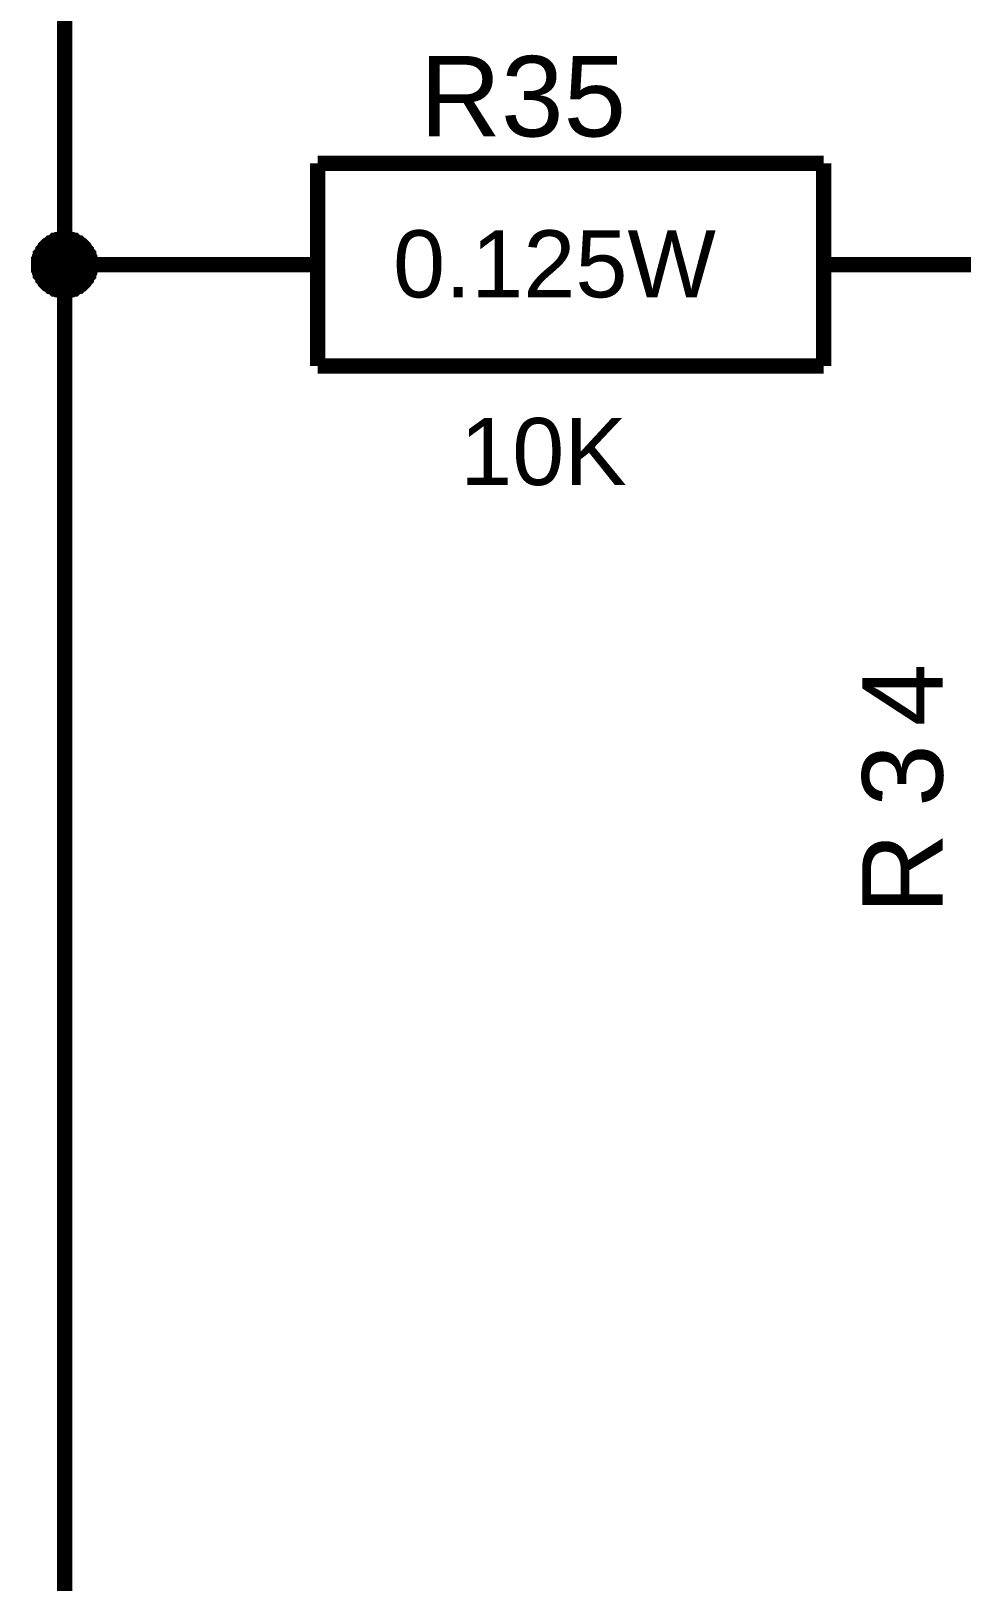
# Model space of a CAD drawing. Header units: millimetres. Extents: x -2024 to 917, y -725 to 13.
# Drawn here: x -1724.67 to -1706.28, y -402.68 to -372.05 of the extents above; entities that cross this region are included whole.
import ezdxf

# ---------------------------------------------------------------- set-up
doc = ezdxf.new("R2010")
doc.units = ezdxf.units.MM
doc.styles.get("Standard").update_dxf_attribs({"font": 'arial.ttf'})

msp = doc.modelspace()

# ---------------------------------------------------------------- linework, layer by layer
at = {"color": 7}
for points, const_width in [([(-1724.009, -361.669), (-1724.009, -376.671), (-1721.51, -376.671)], 0.3), ([(-1719.011, -374.667), (-1719.011, -378.675)], 0.3), ([(-1719.011, -374.667), (-1709.014, -374.667)], 0.3), ([(-1709.014, -374.667), (-1709.014, -378.675)], 0.3), ([(-1724.523, -376.671), (-1724.523, -376.638), (-1724.523, -376.621), (-1724.523, -376.588), (-1724.506, -376.572), (-1724.506, -376.539), (-1724.506, -376.522), (-1724.489, -376.489), (-1724.489, -376.472), (-1724.473, -376.456), (-1724.456, -376.423), (-1724.44, -376.406), (-1724.44, -376.39), (-1724.423, -376.373), (-1724.407, -376.34), (-1724.39, -376.323), (-1724.374, -376.307), (-1724.357, -376.29), (-1724.341, -376.274), (-1724.307, -376.257), (-1724.291, -376.24), (-1724.274, -376.24), (-1724.258, -376.224), (-1724.225, -376.207), (-1724.208, -376.191), (-1724.192, -376.191), (-1724.158, -376.174), (-1724.142, -376.174), (-1724.109, -376.174), (-1724.092, -376.158), (-1724.059, -376.158), (-1724.043, -376.158), (-1724.009, -376.158)], 0.3), ([(-1724.523, -376.671), (-1724.523, -376.638), (-1724.523, -376.621), (-1724.523, -376.588), (-1724.506, -376.572), (-1724.506, -376.539), (-1724.506, -376.522), (-1724.489, -376.489), (-1724.489, -376.472), (-1724.473, -376.456), (-1724.456, -376.423), (-1724.44, -376.406), (-1724.44, -376.39), (-1724.423, -376.373), (-1724.407, -376.34), (-1724.39, -376.323), (-1724.374, -376.307), (-1724.357, -376.29), (-1724.341, -376.274), (-1724.307, -376.257), (-1724.291, -376.24), (-1724.274, -376.24), (-1724.258, -376.224), (-1724.225, -376.207), (-1724.208, -376.191), (-1724.192, -376.191), (-1724.158, -376.174), (-1724.142, -376.174), (-1724.109, -376.174), (-1724.092, -376.158), (-1724.059, -376.158), (-1724.043, -376.158), (-1724.009, -376.158)], 0.3), ([(-1724.523, -376.671), (-1724.523, -376.638), (-1724.523, -376.621), (-1724.523, -376.588), (-1724.506, -376.572), (-1724.506, -376.539), (-1724.506, -376.522), (-1724.489, -376.489), (-1724.489, -376.472), (-1724.473, -376.456), (-1724.456, -376.423), (-1724.44, -376.406), (-1724.44, -376.39), (-1724.423, -376.373), (-1724.407, -376.34), (-1724.39, -376.323), (-1724.374, -376.307), (-1724.357, -376.29), (-1724.341, -376.274), (-1724.307, -376.257), (-1724.291, -376.24), (-1724.274, -376.24), (-1724.258, -376.224), (-1724.225, -376.207), (-1724.208, -376.191), (-1724.192, -376.191), (-1724.158, -376.174), (-1724.142, -376.174), (-1724.109, -376.174), (-1724.092, -376.158), (-1724.059, -376.158), (-1724.043, -376.158), (-1724.009, -376.158)], 0.3), ([(-1724.523, -376.671), (-1724.523, -376.638), (-1724.523, -376.621), (-1724.523, -376.588), (-1724.506, -376.572), (-1724.506, -376.539), (-1724.506, -376.522), (-1724.489, -376.489), (-1724.489, -376.472), (-1724.473, -376.456), (-1724.456, -376.423), (-1724.44, -376.406), (-1724.44, -376.39), (-1724.423, -376.373), (-1724.407, -376.34), (-1724.39, -376.323), (-1724.374, -376.307), (-1724.357, -376.29), (-1724.341, -376.274), (-1724.307, -376.257), (-1724.291, -376.24), (-1724.274, -376.24), (-1724.258, -376.224), (-1724.225, -376.207), (-1724.208, -376.191), (-1724.192, -376.191), (-1724.158, -376.174), (-1724.142, -376.174), (-1724.109, -376.174), (-1724.092, -376.158), (-1724.059, -376.158), (-1724.043, -376.158), (-1724.009, -376.158)], 0.3), ([(-1724.523, -376.671), (-1724.523, -376.638), (-1724.523, -376.621), (-1724.523, -376.588), (-1724.506, -376.572), (-1724.506, -376.539), (-1724.506, -376.522), (-1724.489, -376.489), (-1724.489, -376.472), (-1724.473, -376.456), (-1724.456, -376.423), (-1724.44, -376.406), (-1724.44, -376.39), (-1724.423, -376.373), (-1724.407, -376.34), (-1724.39, -376.323), (-1724.374, -376.307), (-1724.357, -376.29), (-1724.341, -376.274), (-1724.307, -376.257), (-1724.291, -376.24), (-1724.274, -376.24), (-1724.258, -376.224), (-1724.225, -376.207), (-1724.208, -376.191), (-1724.192, -376.191), (-1724.158, -376.174), (-1724.142, -376.174), (-1724.109, -376.174), (-1724.092, -376.158), (-1724.059, -376.158), (-1724.043, -376.158), (-1724.009, -376.158)], 0.0991), ([(-1724.523, -376.671), (-1724.523, -376.638), (-1724.523, -376.621), (-1724.523, -376.588), (-1724.506, -376.572), (-1724.506, -376.539), (-1724.506, -376.522), (-1724.489, -376.489), (-1724.489, -376.472), (-1724.473, -376.456), (-1724.456, -376.423), (-1724.44, -376.406), (-1724.44, -376.39), (-1724.423, -376.373), (-1724.407, -376.34), (-1724.39, -376.323), (-1724.374, -376.307), (-1724.357, -376.29), (-1724.341, -376.274), (-1724.307, -376.257), (-1724.291, -376.24), (-1724.274, -376.24), (-1724.258, -376.224), (-1724.225, -376.207), (-1724.208, -376.191), (-1724.192, -376.191), (-1724.158, -376.174), (-1724.142, -376.174), (-1724.109, -376.174), (-1724.092, -376.158), (-1724.059, -376.158), (-1724.043, -376.158), (-1724.009, -376.158)], 0.0991), ([(-1724.523, -376.671), (-1724.523, -376.638), (-1724.523, -376.621), (-1724.523, -376.588), (-1724.506, -376.572), (-1724.506, -376.539), (-1724.506, -376.522), (-1724.489, -376.489), (-1724.489, -376.472), (-1724.473, -376.456), (-1724.456, -376.423), (-1724.44, -376.406), (-1724.44, -376.39), (-1724.423, -376.373), (-1724.407, -376.34), (-1724.39, -376.323), (-1724.374, -376.307), (-1724.357, -376.29), (-1724.341, -376.274), (-1724.307, -376.257), (-1724.291, -376.24), (-1724.274, -376.24), (-1724.258, -376.224), (-1724.225, -376.207), (-1724.208, -376.191), (-1724.192, -376.191), (-1724.158, -376.174), (-1724.142, -376.174), (-1724.109, -376.174), (-1724.092, -376.158), (-1724.059, -376.158), (-1724.043, -376.158), (-1724.009, -376.158)], 0.0991), ([(-1724.523, -376.671), (-1724.523, -376.638), (-1724.523, -376.621), (-1724.523, -376.588), (-1724.506, -376.572), (-1724.506, -376.539), (-1724.506, -376.522), (-1724.489, -376.489), (-1724.489, -376.472), (-1724.473, -376.456), (-1724.456, -376.423), (-1724.44, -376.406), (-1724.44, -376.39), (-1724.423, -376.373), (-1724.407, -376.34), (-1724.39, -376.323), (-1724.374, -376.307), (-1724.357, -376.29), (-1724.341, -376.274), (-1724.307, -376.257), (-1724.291, -376.24), (-1724.274, -376.24), (-1724.258, -376.224), (-1724.225, -376.207), (-1724.208, -376.191), (-1724.192, -376.191), (-1724.158, -376.174), (-1724.142, -376.174), (-1724.109, -376.174), (-1724.092, -376.158), (-1724.059, -376.158), (-1724.043, -376.158), (-1724.009, -376.158)], 0.0991), ([(-1724.009, -376.158), (-1724.009, -376.158)], 0.3), ([(-1724.009, -376.158), (-1723.976, -376.158), (-1723.96, -376.158), (-1723.927, -376.158), (-1723.91, -376.174), (-1723.877, -376.174), (-1723.861, -376.174), (-1723.827, -376.191), (-1723.811, -376.191), (-1723.794, -376.207), (-1723.761, -376.224), (-1723.745, -376.24), (-1723.728, -376.24), (-1723.712, -376.257), (-1723.678, -376.274), (-1723.662, -376.29), (-1723.645, -376.307), (-1723.629, -376.323), (-1723.612, -376.34), (-1723.596, -376.373), (-1723.579, -376.39), (-1723.579, -376.406), (-1723.563, -376.423), (-1723.546, -376.456), (-1723.529, -376.472), (-1723.529, -376.489), (-1723.513, -376.522), (-1723.513, -376.539), (-1723.513, -376.572), (-1723.496, -376.588), (-1723.496, -376.621), (-1723.496, -376.638), (-1723.496, -376.671)], 0.3), ([(-1724.009, -376.158), (-1724.009, -376.158)], 0.3), ([(-1724.009, -376.158), (-1723.976, -376.158), (-1723.96, -376.158), (-1723.927, -376.158), (-1723.91, -376.174), (-1723.877, -376.174), (-1723.861, -376.174), (-1723.827, -376.191), (-1723.811, -376.191), (-1723.794, -376.207), (-1723.761, -376.224), (-1723.745, -376.24), (-1723.728, -376.24), (-1723.712, -376.257), (-1723.678, -376.274), (-1723.662, -376.29), (-1723.645, -376.307), (-1723.629, -376.323), (-1723.612, -376.34), (-1723.596, -376.373), (-1723.579, -376.39), (-1723.579, -376.406), (-1723.563, -376.423), (-1723.546, -376.456), (-1723.529, -376.472), (-1723.529, -376.489), (-1723.513, -376.522), (-1723.513, -376.539), (-1723.513, -376.572), (-1723.496, -376.588), (-1723.496, -376.621), (-1723.496, -376.638), (-1723.496, -376.671)], 0.3), ([(-1724.009, -376.158), (-1724.009, -376.158)], 0.3), ([(-1724.009, -376.158), (-1723.976, -376.158), (-1723.96, -376.158), (-1723.927, -376.158), (-1723.91, -376.174), (-1723.877, -376.174), (-1723.861, -376.174), (-1723.827, -376.191), (-1723.811, -376.191), (-1723.794, -376.207), (-1723.761, -376.224), (-1723.745, -376.24), (-1723.728, -376.24), (-1723.712, -376.257), (-1723.678, -376.274), (-1723.662, -376.29), (-1723.645, -376.307), (-1723.629, -376.323), (-1723.612, -376.34), (-1723.596, -376.373), (-1723.579, -376.39), (-1723.579, -376.406), (-1723.563, -376.423), (-1723.546, -376.456), (-1723.529, -376.472), (-1723.529, -376.489), (-1723.513, -376.522), (-1723.513, -376.539), (-1723.513, -376.572), (-1723.496, -376.588), (-1723.496, -376.621), (-1723.496, -376.638), (-1723.496, -376.671)], 0.3), ([(-1724.009, -376.158), (-1724.009, -376.158)], 0.3), ([(-1724.009, -376.158), (-1723.976, -376.158), (-1723.96, -376.158), (-1723.927, -376.158), (-1723.91, -376.174), (-1723.877, -376.174), (-1723.861, -376.174), (-1723.827, -376.191), (-1723.811, -376.191), (-1723.794, -376.207), (-1723.761, -376.224), (-1723.745, -376.24), (-1723.728, -376.24), (-1723.712, -376.257), (-1723.678, -376.274), (-1723.662, -376.29), (-1723.645, -376.307), (-1723.629, -376.323), (-1723.612, -376.34), (-1723.596, -376.373), (-1723.579, -376.39), (-1723.579, -376.406), (-1723.563, -376.423), (-1723.546, -376.456), (-1723.529, -376.472), (-1723.529, -376.489), (-1723.513, -376.522), (-1723.513, -376.539), (-1723.513, -376.572), (-1723.496, -376.588), (-1723.496, -376.621), (-1723.496, -376.638), (-1723.496, -376.671)], 0.3), ([(-1724.009, -376.158), (-1724.009, -376.158)], 0.0991), ([(-1724.009, -376.158), (-1723.976, -376.158), (-1723.96, -376.158), (-1723.927, -376.158), (-1723.91, -376.174), (-1723.877, -376.174), (-1723.861, -376.174), (-1723.827, -376.191), (-1723.811, -376.191), (-1723.794, -376.207), (-1723.761, -376.224), (-1723.745, -376.24), (-1723.728, -376.24), (-1723.712, -376.257), (-1723.678, -376.274), (-1723.662, -376.29), (-1723.645, -376.307), (-1723.629, -376.323), (-1723.612, -376.34), (-1723.596, -376.373), (-1723.579, -376.39), (-1723.579, -376.406), (-1723.563, -376.423), (-1723.546, -376.456), (-1723.529, -376.472), (-1723.529, -376.489), (-1723.513, -376.522), (-1723.513, -376.539), (-1723.513, -376.572), (-1723.496, -376.588), (-1723.496, -376.621), (-1723.496, -376.638), (-1723.496, -376.671)], 0.0991), ([(-1724.009, -376.158), (-1724.009, -376.158)], 0.0991), ([(-1724.009, -376.158), (-1723.976, -376.158), (-1723.96, -376.158), (-1723.927, -376.158), (-1723.91, -376.174), (-1723.877, -376.174), (-1723.861, -376.174), (-1723.827, -376.191), (-1723.811, -376.191), (-1723.794, -376.207), (-1723.761, -376.224), (-1723.745, -376.24), (-1723.728, -376.24), (-1723.712, -376.257), (-1723.678, -376.274), (-1723.662, -376.29), (-1723.645, -376.307), (-1723.629, -376.323), (-1723.612, -376.34), (-1723.596, -376.373), (-1723.579, -376.39), (-1723.579, -376.406), (-1723.563, -376.423), (-1723.546, -376.456), (-1723.529, -376.472), (-1723.529, -376.489), (-1723.513, -376.522), (-1723.513, -376.539), (-1723.513, -376.572), (-1723.496, -376.588), (-1723.496, -376.621), (-1723.496, -376.638), (-1723.496, -376.671)], 0.0991), ([(-1724.009, -376.158), (-1724.009, -376.158)], 0.0991), ([(-1724.009, -376.158), (-1723.976, -376.158), (-1723.96, -376.158), (-1723.927, -376.158), (-1723.91, -376.174), (-1723.877, -376.174), (-1723.861, -376.174), (-1723.827, -376.191), (-1723.811, -376.191), (-1723.794, -376.207), (-1723.761, -376.224), (-1723.745, -376.24), (-1723.728, -376.24), (-1723.712, -376.257), (-1723.678, -376.274), (-1723.662, -376.29), (-1723.645, -376.307), (-1723.629, -376.323), (-1723.612, -376.34), (-1723.596, -376.373), (-1723.579, -376.39), (-1723.579, -376.406), (-1723.563, -376.423), (-1723.546, -376.456), (-1723.529, -376.472), (-1723.529, -376.489), (-1723.513, -376.522), (-1723.513, -376.539), (-1723.513, -376.572), (-1723.496, -376.588), (-1723.496, -376.621), (-1723.496, -376.638), (-1723.496, -376.671)], 0.0991), ([(-1724.009, -376.158), (-1724.009, -376.158)], 0.0991), ([(-1724.009, -376.158), (-1723.976, -376.158), (-1723.96, -376.158), (-1723.927, -376.158), (-1723.91, -376.174), (-1723.877, -376.174), (-1723.861, -376.174), (-1723.827, -376.191), (-1723.811, -376.191), (-1723.794, -376.207), (-1723.761, -376.224), (-1723.745, -376.24), (-1723.728, -376.24), (-1723.712, -376.257), (-1723.678, -376.274), (-1723.662, -376.29), (-1723.645, -376.307), (-1723.629, -376.323), (-1723.612, -376.34), (-1723.596, -376.373), (-1723.579, -376.39), (-1723.579, -376.406), (-1723.563, -376.423), (-1723.546, -376.456), (-1723.529, -376.472), (-1723.529, -376.489), (-1723.513, -376.522), (-1723.513, -376.539), (-1723.513, -376.572), (-1723.496, -376.588), (-1723.496, -376.621), (-1723.496, -376.638), (-1723.496, -376.671)], 0.0991), ([(-1724.009, -377.184), (-1724.043, -377.184), (-1724.059, -377.184), (-1724.092, -377.184), (-1724.109, -377.168), (-1724.142, -377.168), (-1724.158, -377.168), (-1724.192, -377.151), (-1724.208, -377.151), (-1724.225, -377.135), (-1724.258, -377.118), (-1724.274, -377.102), (-1724.291, -377.102), (-1724.307, -377.085), (-1724.341, -377.068), (-1724.357, -377.052), (-1724.374, -377.035), (-1724.39, -377.019), (-1724.407, -377.002), (-1724.423, -376.969), (-1724.44, -376.953), (-1724.44, -376.936), (-1724.456, -376.919), (-1724.473, -376.886), (-1724.489, -376.87), (-1724.489, -376.853), (-1724.506, -376.82), (-1724.506, -376.803), (-1724.506, -376.77), (-1724.523, -376.754), (-1724.523, -376.721), (-1724.523, -376.704), (-1724.523, -376.671)], 0.3), ([(-1724.523, -376.671), (-1724.523, -376.671)], 0.3), ([(-1724.009, -377.184), (-1724.043, -377.184), (-1724.059, -377.184), (-1724.092, -377.184), (-1724.109, -377.168), (-1724.142, -377.168), (-1724.158, -377.168), (-1724.192, -377.151), (-1724.208, -377.151), (-1724.225, -377.135), (-1724.258, -377.118), (-1724.274, -377.102), (-1724.291, -377.102), (-1724.307, -377.085), (-1724.341, -377.068), (-1724.357, -377.052), (-1724.374, -377.035), (-1724.39, -377.019), (-1724.407, -377.002), (-1724.423, -376.969), (-1724.44, -376.953), (-1724.44, -376.936), (-1724.456, -376.919), (-1724.473, -376.886), (-1724.489, -376.87), (-1724.489, -376.853), (-1724.506, -376.82), (-1724.506, -376.803), (-1724.506, -376.77), (-1724.523, -376.754), (-1724.523, -376.721), (-1724.523, -376.704), (-1724.523, -376.671)], 0.3), ([(-1724.523, -376.671), (-1724.523, -376.671)], 0.3), ([(-1724.009, -377.184), (-1724.043, -377.184), (-1724.059, -377.184), (-1724.092, -377.184), (-1724.109, -377.168), (-1724.142, -377.168), (-1724.158, -377.168), (-1724.192, -377.151), (-1724.208, -377.151), (-1724.225, -377.135), (-1724.258, -377.118), (-1724.274, -377.102), (-1724.291, -377.102), (-1724.307, -377.085), (-1724.341, -377.068), (-1724.357, -377.052), (-1724.374, -377.035), (-1724.39, -377.019), (-1724.407, -377.002), (-1724.423, -376.969), (-1724.44, -376.953), (-1724.44, -376.936), (-1724.456, -376.919), (-1724.473, -376.886), (-1724.489, -376.87), (-1724.489, -376.853), (-1724.506, -376.82), (-1724.506, -376.803), (-1724.506, -376.77), (-1724.523, -376.754), (-1724.523, -376.721), (-1724.523, -376.704), (-1724.523, -376.671)], 0.3), ([(-1724.523, -376.671), (-1724.523, -376.671)], 0.3), ([(-1724.009, -377.184), (-1724.043, -377.184), (-1724.059, -377.184), (-1724.092, -377.184), (-1724.109, -377.168), (-1724.142, -377.168), (-1724.158, -377.168), (-1724.192, -377.151), (-1724.208, -377.151), (-1724.225, -377.135), (-1724.258, -377.118), (-1724.274, -377.102), (-1724.291, -377.102), (-1724.307, -377.085), (-1724.341, -377.068), (-1724.357, -377.052), (-1724.374, -377.035), (-1724.39, -377.019), (-1724.407, -377.002), (-1724.423, -376.969), (-1724.44, -376.953), (-1724.44, -376.936), (-1724.456, -376.919), (-1724.473, -376.886), (-1724.489, -376.87), (-1724.489, -376.853), (-1724.506, -376.82), (-1724.506, -376.803), (-1724.506, -376.77), (-1724.523, -376.754), (-1724.523, -376.721), (-1724.523, -376.704), (-1724.523, -376.671)], 0.3), ([(-1724.523, -376.671), (-1724.523, -376.671)], 0.3), ([(-1724.009, -377.184), (-1724.043, -377.184), (-1724.059, -377.184), (-1724.092, -377.184), (-1724.109, -377.168), (-1724.142, -377.168), (-1724.158, -377.168), (-1724.192, -377.151), (-1724.208, -377.151), (-1724.225, -377.135), (-1724.258, -377.118), (-1724.274, -377.102), (-1724.291, -377.102), (-1724.307, -377.085), (-1724.341, -377.068), (-1724.357, -377.052), (-1724.374, -377.035), (-1724.39, -377.019), (-1724.407, -377.002), (-1724.423, -376.969), (-1724.44, -376.953), (-1724.44, -376.936), (-1724.456, -376.919), (-1724.473, -376.886), (-1724.489, -376.87), (-1724.489, -376.853), (-1724.506, -376.82), (-1724.506, -376.803), (-1724.506, -376.77), (-1724.523, -376.754), (-1724.523, -376.721), (-1724.523, -376.704), (-1724.523, -376.671)], 0.0991), ([(-1724.523, -376.671), (-1724.523, -376.671)], 0.0991), ([(-1724.009, -377.184), (-1724.043, -377.184), (-1724.059, -377.184), (-1724.092, -377.184), (-1724.109, -377.168), (-1724.142, -377.168), (-1724.158, -377.168), (-1724.192, -377.151), (-1724.208, -377.151), (-1724.225, -377.135), (-1724.258, -377.118), (-1724.274, -377.102), (-1724.291, -377.102), (-1724.307, -377.085), (-1724.341, -377.068), (-1724.357, -377.052), (-1724.374, -377.035), (-1724.39, -377.019), (-1724.407, -377.002), (-1724.423, -376.969), (-1724.44, -376.953), (-1724.44, -376.936), (-1724.456, -376.919), (-1724.473, -376.886), (-1724.489, -376.87), (-1724.489, -376.853), (-1724.506, -376.82), (-1724.506, -376.803), (-1724.506, -376.77), (-1724.523, -376.754), (-1724.523, -376.721), (-1724.523, -376.704), (-1724.523, -376.671)], 0.0991), ([(-1724.523, -376.671), (-1724.523, -376.671)], 0.0991), ([(-1724.009, -377.184), (-1724.043, -377.184), (-1724.059, -377.184), (-1724.092, -377.184), (-1724.109, -377.168), (-1724.142, -377.168), (-1724.158, -377.168), (-1724.192, -377.151), (-1724.208, -377.151), (-1724.225, -377.135), (-1724.258, -377.118), (-1724.274, -377.102), (-1724.291, -377.102), (-1724.307, -377.085), (-1724.341, -377.068), (-1724.357, -377.052), (-1724.374, -377.035), (-1724.39, -377.019), (-1724.407, -377.002), (-1724.423, -376.969), (-1724.44, -376.953), (-1724.44, -376.936), (-1724.456, -376.919), (-1724.473, -376.886), (-1724.489, -376.87), (-1724.489, -376.853), (-1724.506, -376.82), (-1724.506, -376.803), (-1724.506, -376.77), (-1724.523, -376.754), (-1724.523, -376.721), (-1724.523, -376.704), (-1724.523, -376.671)], 0.0991), ([(-1724.523, -376.671), (-1724.523, -376.671)], 0.0991), ([(-1724.009, -377.184), (-1724.043, -377.184), (-1724.059, -377.184), (-1724.092, -377.184), (-1724.109, -377.168), (-1724.142, -377.168), (-1724.158, -377.168), (-1724.192, -377.151), (-1724.208, -377.151), (-1724.225, -377.135), (-1724.258, -377.118), (-1724.274, -377.102), (-1724.291, -377.102), (-1724.307, -377.085), (-1724.341, -377.068), (-1724.357, -377.052), (-1724.374, -377.035), (-1724.39, -377.019), (-1724.407, -377.002), (-1724.423, -376.969), (-1724.44, -376.953), (-1724.44, -376.936), (-1724.456, -376.919), (-1724.473, -376.886), (-1724.489, -376.87), (-1724.489, -376.853), (-1724.506, -376.82), (-1724.506, -376.803), (-1724.506, -376.77), (-1724.523, -376.754), (-1724.523, -376.721), (-1724.523, -376.704), (-1724.523, -376.671)], 0.0991), ([(-1724.523, -376.671), (-1724.523, -376.671)], 0.0991), ([(-1723.496, -376.671), (-1723.496, -376.704), (-1723.496, -376.721), (-1723.496, -376.754), (-1723.513, -376.77), (-1723.513, -376.803), (-1723.513, -376.82), (-1723.529, -376.853), (-1723.529, -376.87), (-1723.546, -376.886), (-1723.563, -376.919), (-1723.579, -376.936), (-1723.579, -376.953), (-1723.596, -376.969), (-1723.612, -377.002), (-1723.629, -377.019), (-1723.645, -377.035), (-1723.662, -377.052), (-1723.678, -377.068), (-1723.712, -377.085), (-1723.728, -377.102), (-1723.745, -377.102), (-1723.761, -377.118), (-1723.794, -377.135), (-1723.811, -377.151), (-1723.827, -377.151), (-1723.861, -377.168), (-1723.877, -377.168), (-1723.91, -377.168), (-1723.927, -377.184), (-1723.96, -377.184), (-1723.976, -377.184), (-1724.009, -377.184)], 0.3), ([(-1724.009, -376.671), (-1724.009, -409.176), (-1721.51, -409.176)], 0.3), ([(-1723.496, -376.671), (-1723.496, -376.704), (-1723.496, -376.721), (-1723.496, -376.754), (-1723.513, -376.77), (-1723.513, -376.803), (-1723.513, -376.82), (-1723.529, -376.853), (-1723.529, -376.87), (-1723.546, -376.886), (-1723.563, -376.919), (-1723.579, -376.936), (-1723.579, -376.953), (-1723.596, -376.969), (-1723.612, -377.002), (-1723.629, -377.019), (-1723.645, -377.035), (-1723.662, -377.052), (-1723.678, -377.068), (-1723.712, -377.085), (-1723.728, -377.102), (-1723.745, -377.102), (-1723.761, -377.118), (-1723.794, -377.135), (-1723.811, -377.151), (-1723.827, -377.151), (-1723.861, -377.168), (-1723.877, -377.168), (-1723.91, -377.168), (-1723.927, -377.184), (-1723.96, -377.184), (-1723.976, -377.184), (-1724.009, -377.184)], 0.3), ([(-1723.496, -376.671), (-1723.496, -376.704), (-1723.496, -376.721), (-1723.496, -376.754), (-1723.513, -376.77), (-1723.513, -376.803), (-1723.513, -376.82), (-1723.529, -376.853), (-1723.529, -376.87), (-1723.546, -376.886), (-1723.563, -376.919), (-1723.579, -376.936), (-1723.579, -376.953), (-1723.596, -376.969), (-1723.612, -377.002), (-1723.629, -377.019), (-1723.645, -377.035), (-1723.662, -377.052), (-1723.678, -377.068), (-1723.712, -377.085), (-1723.728, -377.102), (-1723.745, -377.102), (-1723.761, -377.118), (-1723.794, -377.135), (-1723.811, -377.151), (-1723.827, -377.151), (-1723.861, -377.168), (-1723.877, -377.168), (-1723.91, -377.168), (-1723.927, -377.184), (-1723.96, -377.184), (-1723.976, -377.184), (-1724.009, -377.184)], 0.3), ([(-1723.496, -376.671), (-1723.496, -376.704), (-1723.496, -376.721), (-1723.496, -376.754), (-1723.513, -376.77), (-1723.513, -376.803), (-1723.513, -376.82), (-1723.529, -376.853), (-1723.529, -376.87), (-1723.546, -376.886), (-1723.563, -376.919), (-1723.579, -376.936), (-1723.579, -376.953), (-1723.596, -376.969), (-1723.612, -377.002), (-1723.629, -377.019), (-1723.645, -377.035), (-1723.662, -377.052), (-1723.678, -377.068), (-1723.712, -377.085), (-1723.728, -377.102), (-1723.745, -377.102), (-1723.761, -377.118), (-1723.794, -377.135), (-1723.811, -377.151), (-1723.827, -377.151), (-1723.861, -377.168), (-1723.877, -377.168), (-1723.91, -377.168), (-1723.927, -377.184), (-1723.96, -377.184), (-1723.976, -377.184), (-1724.009, -377.184)], 0.3), ([(-1723.496, -376.671), (-1723.496, -376.704), (-1723.496, -376.721), (-1723.496, -376.754), (-1723.513, -376.77), (-1723.513, -376.803), (-1723.513, -376.82), (-1723.529, -376.853), (-1723.529, -376.87), (-1723.546, -376.886), (-1723.563, -376.919), (-1723.579, -376.936), (-1723.579, -376.953), (-1723.596, -376.969), (-1723.612, -377.002), (-1723.629, -377.019), (-1723.645, -377.035), (-1723.662, -377.052), (-1723.678, -377.068), (-1723.712, -377.085), (-1723.728, -377.102), (-1723.745, -377.102), (-1723.761, -377.118), (-1723.794, -377.135), (-1723.811, -377.151), (-1723.827, -377.151), (-1723.861, -377.168), (-1723.877, -377.168), (-1723.91, -377.168), (-1723.927, -377.184), (-1723.96, -377.184), (-1723.976, -377.184), (-1724.009, -377.184)], 0.0991), ([(-1723.496, -376.671), (-1723.496, -376.704), (-1723.496, -376.721), (-1723.496, -376.754), (-1723.513, -376.77), (-1723.513, -376.803), (-1723.513, -376.82), (-1723.529, -376.853), (-1723.529, -376.87), (-1723.546, -376.886), (-1723.563, -376.919), (-1723.579, -376.936), (-1723.579, -376.953), (-1723.596, -376.969), (-1723.612, -377.002), (-1723.629, -377.019), (-1723.645, -377.035), (-1723.662, -377.052), (-1723.678, -377.068), (-1723.712, -377.085), (-1723.728, -377.102), (-1723.745, -377.102), (-1723.761, -377.118), (-1723.794, -377.135), (-1723.811, -377.151), (-1723.827, -377.151), (-1723.861, -377.168), (-1723.877, -377.168), (-1723.91, -377.168), (-1723.927, -377.184), (-1723.96, -377.184), (-1723.976, -377.184), (-1724.009, -377.184)], 0.0991), ([(-1723.496, -376.671), (-1723.496, -376.704), (-1723.496, -376.721), (-1723.496, -376.754), (-1723.513, -376.77), (-1723.513, -376.803), (-1723.513, -376.82), (-1723.529, -376.853), (-1723.529, -376.87), (-1723.546, -376.886), (-1723.563, -376.919), (-1723.579, -376.936), (-1723.579, -376.953), (-1723.596, -376.969), (-1723.612, -377.002), (-1723.629, -377.019), (-1723.645, -377.035), (-1723.662, -377.052), (-1723.678, -377.068), (-1723.712, -377.085), (-1723.728, -377.102), (-1723.745, -377.102), (-1723.761, -377.118), (-1723.794, -377.135), (-1723.811, -377.151), (-1723.827, -377.151), (-1723.861, -377.168), (-1723.877, -377.168), (-1723.91, -377.168), (-1723.927, -377.184), (-1723.96, -377.184), (-1723.976, -377.184), (-1724.009, -377.184)], 0.0991), ([(-1723.496, -376.671), (-1723.496, -376.704), (-1723.496, -376.721), (-1723.496, -376.754), (-1723.513, -376.77), (-1723.513, -376.803), (-1723.513, -376.82), (-1723.529, -376.853), (-1723.529, -376.87), (-1723.546, -376.886), (-1723.563, -376.919), (-1723.579, -376.936), (-1723.579, -376.953), (-1723.596, -376.969), (-1723.612, -377.002), (-1723.629, -377.019), (-1723.645, -377.035), (-1723.662, -377.052), (-1723.678, -377.068), (-1723.712, -377.085), (-1723.728, -377.102), (-1723.745, -377.102), (-1723.761, -377.118), (-1723.794, -377.135), (-1723.811, -377.151), (-1723.827, -377.151), (-1723.861, -377.168), (-1723.877, -377.168), (-1723.91, -377.168), (-1723.927, -377.184), (-1723.96, -377.184), (-1723.976, -377.184), (-1724.009, -377.184)], 0.0991), ([(-1723.496, -376.671), (-1723.496, -376.671), (-1723.496, -376.671), (-1723.496, -376.671), (-1723.496, -376.671), (-1723.496, -376.671), (-1723.496, -376.671), (-1723.496, -376.671), (-1723.496, -376.671), (-1723.496, -376.671), (-1723.496, -376.671), (-1723.496, -376.671), (-1723.496, -376.671), (-1723.496, -376.671), (-1723.496, -376.671), (-1723.496, -376.671), (-1723.496, -376.671), (-1723.496, -376.671), (-1723.496, -376.671), (-1723.496, -376.671), (-1723.496, -376.671), (-1723.496, -376.671), (-1723.496, -376.671), (-1723.496, -376.671), (-1723.496, -376.671), (-1723.496, -376.671), (-1723.496, -376.671), (-1723.496, -376.671), (-1723.496, -376.671), (-1723.496, -376.671), (-1723.496, -376.671), (-1723.496, -376.671), (-1723.496, -376.671)], 0.3), ([(-1723.496, -376.671), (-1723.496, -376.671)], 0.3), ([(-1723.496, -376.671), (-1723.496, -376.671), (-1723.496, -376.671), (-1723.496, -376.671), (-1723.496, -376.671), (-1723.496, -376.671), (-1723.496, -376.671), (-1723.496, -376.671), (-1723.496, -376.671), (-1723.496, -376.671), (-1723.496, -376.671), (-1723.496, -376.671), (-1723.496, -376.671), (-1723.496, -376.671), (-1723.496, -376.671), (-1723.496, -376.671), (-1723.496, -376.671), (-1723.496, -376.671), (-1723.496, -376.671), (-1723.496, -376.671), (-1723.496, -376.671), (-1723.496, -376.671), (-1723.496, -376.671), (-1723.496, -376.671), (-1723.496, -376.671), (-1723.496, -376.671), (-1723.496, -376.671), (-1723.496, -376.671), (-1723.496, -376.671), (-1723.496, -376.671), (-1723.496, -376.671), (-1723.496, -376.671), (-1723.496, -376.671)], 0.3), ([(-1723.496, -376.671), (-1723.496, -376.671)], 0.3), ([(-1723.496, -376.671), (-1723.496, -376.671), (-1723.496, -376.671), (-1723.496, -376.671), (-1723.496, -376.671), (-1723.496, -376.671), (-1723.496, -376.671), (-1723.496, -376.671), (-1723.496, -376.671), (-1723.496, -376.671), (-1723.496, -376.671), (-1723.496, -376.671), (-1723.496, -376.671), (-1723.496, -376.671), (-1723.496, -376.671), (-1723.496, -376.671), (-1723.496, -376.671), (-1723.496, -376.671), (-1723.496, -376.671), (-1723.496, -376.671), (-1723.496, -376.671), (-1723.496, -376.671), (-1723.496, -376.671), (-1723.496, -376.671), (-1723.496, -376.671), (-1723.496, -376.671), (-1723.496, -376.671), (-1723.496, -376.671), (-1723.496, -376.671), (-1723.496, -376.671), (-1723.496, -376.671), (-1723.496, -376.671), (-1723.496, -376.671)], 0.3), ([(-1723.496, -376.671), (-1723.496, -376.671)], 0.3), ([(-1723.496, -376.671), (-1723.496, -376.671), (-1723.496, -376.671), (-1723.496, -376.671), (-1723.496, -376.671), (-1723.496, -376.671), (-1723.496, -376.671), (-1723.496, -376.671), (-1723.496, -376.671), (-1723.496, -376.671), (-1723.496, -376.671), (-1723.496, -376.671), (-1723.496, -376.671), (-1723.496, -376.671), (-1723.496, -376.671), (-1723.496, -376.671), (-1723.496, -376.671), (-1723.496, -376.671), (-1723.496, -376.671), (-1723.496, -376.671), (-1723.496, -376.671), (-1723.496, -376.671), (-1723.496, -376.671), (-1723.496, -376.671), (-1723.496, -376.671), (-1723.496, -376.671), (-1723.496, -376.671), (-1723.496, -376.671), (-1723.496, -376.671), (-1723.496, -376.671), (-1723.496, -376.671), (-1723.496, -376.671), (-1723.496, -376.671)], 0.3), ([(-1723.496, -376.671), (-1723.496, -376.671)], 0.3), ([(-1723.496, -376.671), (-1723.496, -376.671), (-1723.496, -376.671), (-1723.496, -376.671), (-1723.496, -376.671), (-1723.496, -376.671), (-1723.496, -376.671), (-1723.496, -376.671), (-1723.496, -376.671), (-1723.496, -376.671), (-1723.496, -376.671), (-1723.496, -376.671), (-1723.496, -376.671), (-1723.496, -376.671), (-1723.496, -376.671), (-1723.496, -376.671), (-1723.496, -376.671), (-1723.496, -376.671), (-1723.496, -376.671), (-1723.496, -376.671), (-1723.496, -376.671), (-1723.496, -376.671), (-1723.496, -376.671), (-1723.496, -376.671), (-1723.496, -376.671), (-1723.496, -376.671), (-1723.496, -376.671), (-1723.496, -376.671), (-1723.496, -376.671), (-1723.496, -376.671), (-1723.496, -376.671), (-1723.496, -376.671), (-1723.496, -376.671)], 0.0991), ([(-1723.496, -376.671), (-1723.496, -376.671)], 0.0991), ([(-1723.496, -376.671), (-1723.496, -376.671), (-1723.496, -376.671), (-1723.496, -376.671), (-1723.496, -376.671), (-1723.496, -376.671), (-1723.496, -376.671), (-1723.496, -376.671), (-1723.496, -376.671), (-1723.496, -376.671), (-1723.496, -376.671), (-1723.496, -376.671), (-1723.496, -376.671), (-1723.496, -376.671), (-1723.496, -376.671), (-1723.496, -376.671), (-1723.496, -376.671), (-1723.496, -376.671), (-1723.496, -376.671), (-1723.496, -376.671), (-1723.496, -376.671), (-1723.496, -376.671), (-1723.496, -376.671), (-1723.496, -376.671), (-1723.496, -376.671), (-1723.496, -376.671), (-1723.496, -376.671), (-1723.496, -376.671), (-1723.496, -376.671), (-1723.496, -376.671), (-1723.496, -376.671), (-1723.496, -376.671), (-1723.496, -376.671)], 0.0991), ([(-1723.496, -376.671), (-1723.496, -376.671)], 0.0991), ([(-1723.496, -376.671), (-1723.496, -376.671), (-1723.496, -376.671), (-1723.496, -376.671), (-1723.496, -376.671), (-1723.496, -376.671), (-1723.496, -376.671), (-1723.496, -376.671), (-1723.496, -376.671), (-1723.496, -376.671), (-1723.496, -376.671), (-1723.496, -376.671), (-1723.496, -376.671), (-1723.496, -376.671), (-1723.496, -376.671), (-1723.496, -376.671), (-1723.496, -376.671), (-1723.496, -376.671), (-1723.496, -376.671), (-1723.496, -376.671), (-1723.496, -376.671), (-1723.496, -376.671), (-1723.496, -376.671), (-1723.496, -376.671), (-1723.496, -376.671), (-1723.496, -376.671), (-1723.496, -376.671), (-1723.496, -376.671), (-1723.496, -376.671), (-1723.496, -376.671), (-1723.496, -376.671), (-1723.496, -376.671), (-1723.496, -376.671)], 0.0991), ([(-1723.496, -376.671), (-1723.496, -376.671)], 0.0991), ([(-1723.496, -376.671), (-1723.496, -376.671), (-1723.496, -376.671), (-1723.496, -376.671), (-1723.496, -376.671), (-1723.496, -376.671), (-1723.496, -376.671), (-1723.496, -376.671), (-1723.496, -376.671), (-1723.496, -376.671), (-1723.496, -376.671), (-1723.496, -376.671), (-1723.496, -376.671), (-1723.496, -376.671), (-1723.496, -376.671), (-1723.496, -376.671), (-1723.496, -376.671), (-1723.496, -376.671), (-1723.496, -376.671), (-1723.496, -376.671), (-1723.496, -376.671), (-1723.496, -376.671), (-1723.496, -376.671), (-1723.496, -376.671), (-1723.496, -376.671), (-1723.496, -376.671), (-1723.496, -376.671), (-1723.496, -376.671), (-1723.496, -376.671), (-1723.496, -376.671), (-1723.496, -376.671), (-1723.496, -376.671), (-1723.496, -376.671)], 0.0991), ([(-1723.496, -376.671), (-1723.496, -376.671)], 0.0991), ([(-1719.011, -376.671), (-1721.51, -376.671)], 0.3), ([(-1709.014, -376.671), (-1706.515, -376.671)], 0.3), ([(-1706.515, -376.671), (-1704.016, -376.671), (-1691.52, -376.671)], 0.3), ([(-1719.011, -378.675), (-1709.014, -378.675)], 0.3)]:
    msp.add_lwpolyline(points, dxfattribs=dict(at, const_width=const_width))
at = {"color": 7, "const_width": 0.508}
msp.add_lwpolyline([(-1724.352, -376.662, 1), (-1723.844, -376.662, 1)], format="xyb", close=True, dxfattribs=at)

# ---------------------------------------------------------------- texts
at = {"color": 7}
for s, height, p in [('R35', 1.5897, (-1716.992, -374.137)), ('0.125W', 1.3247, (-1717.521, -377.317)), ('10K', 1.3247, (-1716.197, -381.026))]:
    msp.add_text(s, height=height, dxfattribs=at).set_placement(p)
for s, p in [('4', (-1706.664, -385.795)), ('3', (-1706.664, -387.385)), ('R', (-1706.664, -389.504))]:
    msp.add_text(s, height=1.59, rotation=90, dxfattribs=at).set_placement(p)

doc.saveas('drawing.dxf')
